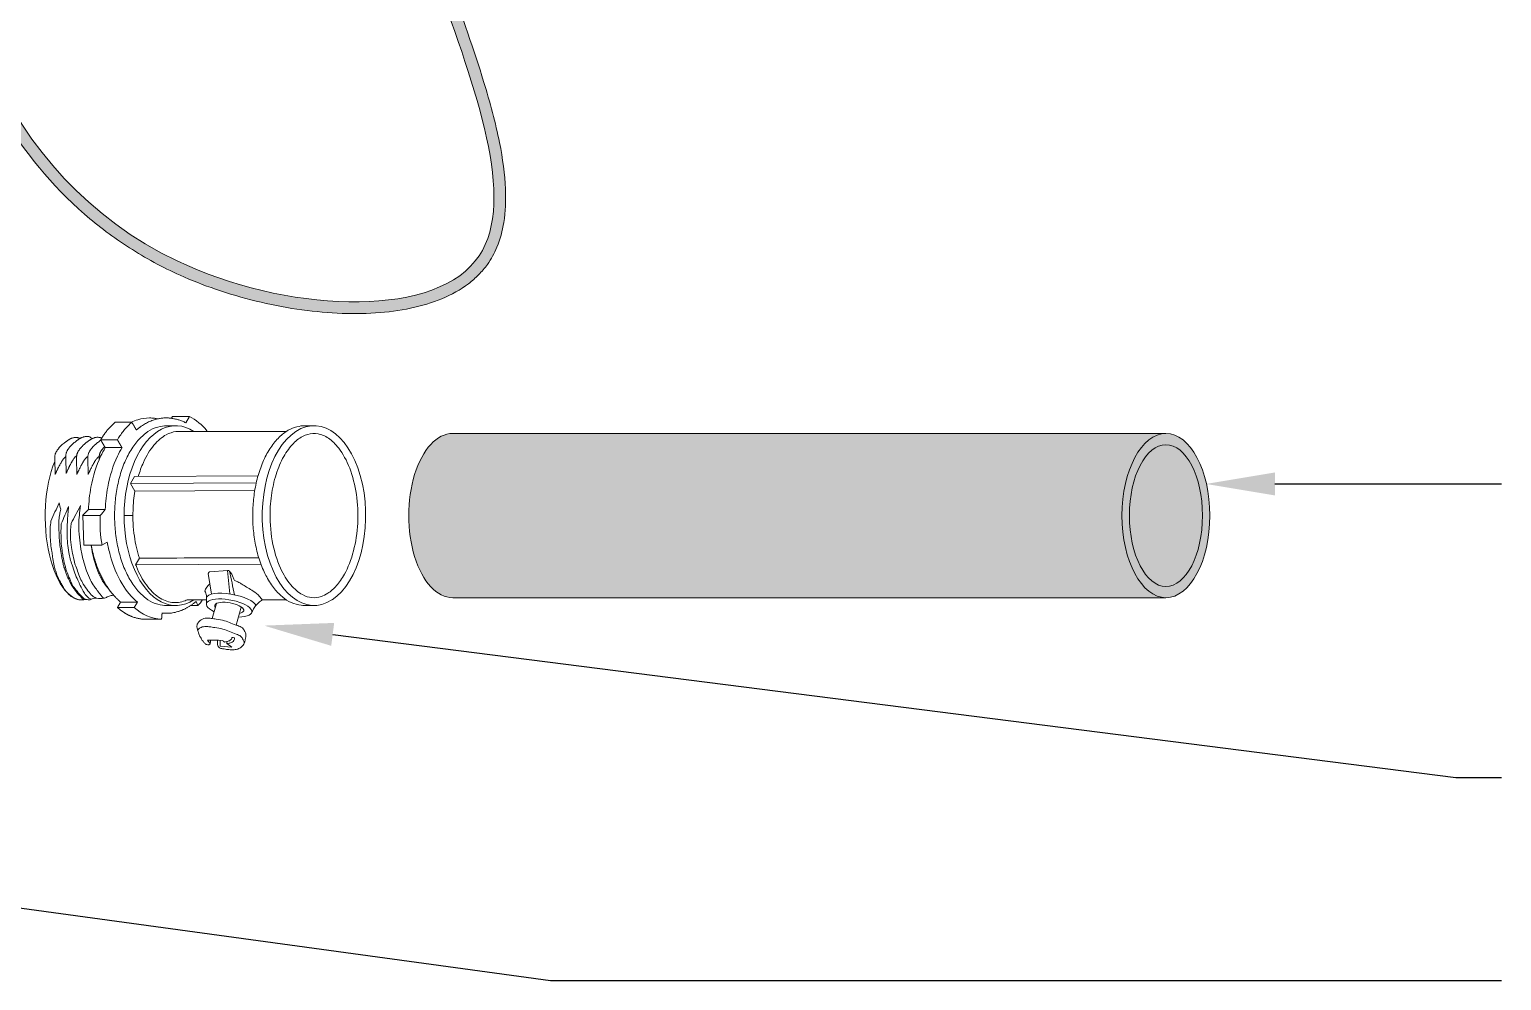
# Model space of a CAD drawing. Header units: millimetres. Extents: x -629 to 509, y -240 to 968.
# Drawn here: x 240.35 to 257.39, y -239.83 to -228.82 of the extents above; entities that cross this region are included whole.
import ezdxf

# ---------------------------------------------------------------- set-up
doc = ezdxf.new("R2010")
doc.units = ezdxf.units.MM

# ---------------------------------------------------------------- blocks, each defined once
blk = doc.blocks.new('A$C44f65689')
at = {"lineweight": 0, "transparency": 33554687}
h = blk.add_hatch(color=254, dxfattribs=at)
edge = h.paths.add_edge_path()
edge.add_line((33.582, 20.961), (33.582, 20.822))
edge.add_spline(control_points=[(33.582, 20.822), (33.706, 20.795), (33.828, 20.768), (34.179, 20.683), (34.4, 20.618), (34.7, 20.491), (34.791, 20.446), (34.965, 20.344), (35.047, 20.287), (35.173, 20.182), (35.22, 20.14), (35.378, 19.978), (35.479, 19.844), (35.608, 19.62), (35.648, 19.534), (35.696, 19.404), (35.71, 19.36), (35.734, 19.273), (35.743, 19.229), (35.764, 19.102), (35.77, 19.018), (35.766, 18.779), (35.739, 18.622), (35.649, 18.305), (35.586, 18.145), (35.443, 17.842), (35.366, 17.701), (35.204, 17.419), (35.117, 17.279), (34.966, 17.037), (34.901, 16.934), (34.753, 16.702), (34.67, 16.573), (34.39, 16.133), (34.198, 15.825), (33.857, 15.196), (33.706, 14.875), (33.546, 14.407), (33.506, 14.271), (33.44, 13.995), (33.413, 13.854), (33.371, 13.553), (33.358, 13.393), (33.339, 12.773), (33.39, 12.302), (33.625, 11.379), (33.809, 10.927), (34.308, 10.087), (34.624, 9.699), (35.167, 9.227), (35.34, 9.097), (35.617, 8.92), (35.712, 8.863), (35.908, 8.757), (36.009, 8.707), (36.246, 8.601), (36.383, 8.547), (36.83, 8.393), (37.149, 8.315), (37.778, 8.222), (38.087, 8.206), (38.515, 8.234), (38.651, 8.252), (38.908, 8.306), (39.029, 8.343), (39.254, 8.436), (39.357, 8.493), (39.491, 8.594), (39.531, 8.629), (39.604, 8.704), (39.638, 8.744), (39.712, 8.848), (39.749, 8.915), (39.816, 9.076), (39.842, 9.172), (39.878, 9.395), (39.883, 9.524), (39.871, 9.83), (39.846, 10.009), (39.764, 10.422), (39.7, 10.659), (39.516, 11.259), (39.383, 11.628), (39.203, 12.144)], knot_values=[0, 0, 0, 0, 9.073058, 9.073058, 26.445674, 26.445674, 34.452528, 34.452528, 42.459381, 42.459381, 47.357131, 47.357131, 59.948057, 59.948057, 67.348559, 67.348559, 71.04881, 71.04881, 74.749062, 74.749062, 81.853357, 81.853357, 94.734507, 94.734507, 107.615657, 107.615657, 118.968472, 118.968472, 130.321286, 130.321286, 138.838167, 138.838167, 149.704568, 149.704568, 176.04717, 176.04717, 202.389771, 202.389771, 212.8189, 212.8189, 223.248028, 223.248028, 234.722865, 234.722865, 267.174922, 267.174922, 299.626979, 299.626979, 332.079036, 332.079036, 345.755289, 345.755289, 352.593416, 352.593416, 359.431543, 359.431543, 368.198238, 368.198238, 387.499748, 387.499748, 406.801259, 406.801259, 416.297185, 416.297185, 425.793111, 425.793111, 435.289037, 435.289037, 439.705886, 439.705886, 444.122735, 444.122735, 450.603882, 450.603882, 458.901649, 458.901649, 469.046633, 469.046633, 481.878061, 481.878061, 497.482889, 497.482889, 520.282603, 520.282603, 520.282603, 520.282603], degree=3, periodic=0)
edge.add_line((39.203, 12.144), (39.124, 11.95))
edge.add_spline(control_points=[(39.124, 11.95), (39.574, 10.696), (40.516, 8.069), (34.536, 8.388), (32.672, 13.596), (34.965, 16.654), (36.247, 18.966), (35.176, 20.612), (34.165, 20.833), (33.582, 20.961)], knot_values=[0, 0, 0, 0, 77.75285, 162.897003, 304.118311, 392.285258, 446.709784, 478.230016, 520.99204, 520.99204, 520.99204, 520.99204], degree=3, periodic=0)
h = blk.add_hatch(color=8, dxfattribs=at)
h.dxf.hatch_style = 1
edge = h.paths.add_edge_path()
edge.add_ellipse((47.523, 5.88), major_axis=(0, 0.95), ratio=0.535366, start_angle=0, end_angle=180, ccw=False)
edge.add_line((47.523, 6.83), (39.267, 6.83))
edge.add_ellipse((39.267, 5.88), major_axis=(0, 0.95), ratio=0.535367, start_angle=0, end_angle=180)
edge.add_line((39.267, 4.93), (47.523, 4.93))
h = blk.add_hatch(color=8, dxfattribs=at)
h.dxf.hatch_style = 1
edge = h.paths.add_edge_path()
edge.add_ellipse((47.523, 5.88), major_axis=(0, 0.95), ratio=0.535367, start_angle=180, end_angle=360)
edge.add_ellipse((47.523, 5.88), major_axis=(0, -0.95), ratio=0.535366, start_angle=180, end_angle=360)
at = {"lineweight": 0}
for p, q in [((36.012, 7.006), (36.025, 7.028)), ((36.025, 7.028), (36.219, 7.028)), ((36.219, 7.028), (36.176, 6.954)), ((36.418, 6.853), (36.422, 6.86)), ((34.699, 6.649), (34.695, 6.645)), ((34.702, 6.654), (34.699, 6.649)), ((34.706, 6.658), (34.702, 6.654)), ((34.709, 6.662), (34.706, 6.658)), ((34.713, 6.666), (34.709, 6.662)), ((34.716, 6.671), (34.713, 6.666)), ((34.72, 6.675), (34.716, 6.671)), ((34.724, 6.679), (34.72, 6.675)), ((34.727, 6.683), (34.724, 6.679)), ((34.731, 6.687), (34.727, 6.683)), ((34.735, 6.691), (34.731, 6.687)), ((34.739, 6.694), (34.735, 6.691)), ((34.742, 6.697), (34.739, 6.694)), ((34.747, 6.702), (34.742, 6.697)), ((34.751, 6.705), (34.747, 6.702)), ((34.756, 6.709), (34.751, 6.705)), ((34.76, 6.712), (34.756, 6.709)), ((34.764, 6.716), (34.76, 6.712)), ((34.769, 6.719), (34.764, 6.716)), ((34.773, 6.722), (34.769, 6.719)), ((34.778, 6.726), (34.773, 6.722)), ((34.783, 6.73), (34.778, 6.726)), ((34.787, 6.732), (34.783, 6.73)), ((34.791, 6.736), (34.787, 6.732)), ((34.795, 6.739), (34.791, 6.736)), ((34.8, 6.742), (34.795, 6.739)), ((34.804, 6.745), (34.8, 6.742)), ((34.809, 6.748), (34.804, 6.745)), ((34.814, 6.752), (34.809, 6.748)), ((34.816, 6.648), (34.813, 6.644)), ((34.818, 6.755), (34.814, 6.752)), ((34.819, 6.653), (34.816, 6.648)), ((34.823, 6.757), (34.818, 6.755)), ((34.823, 6.657), (34.819, 6.653)), ((34.828, 6.76), (34.823, 6.757)), ((34.826, 6.662), (34.823, 6.657)), ((34.829, 6.666), (34.826, 6.662)), ((34.832, 6.763), (34.828, 6.76)), ((34.833, 6.67), (34.829, 6.666)), ((34.837, 6.766), (34.832, 6.763)), ((34.836, 6.675), (34.833, 6.67)), ((34.84, 6.679), (34.836, 6.675)), ((34.842, 6.768), (34.837, 6.766)), ((34.843, 6.683), (34.84, 6.679)), ((34.847, 6.77), (34.842, 6.768)), ((34.847, 6.687), (34.843, 6.683)), ((34.852, 6.772), (34.847, 6.77)), ((34.851, 6.691), (34.847, 6.687)), ((34.854, 6.695), (34.851, 6.691)), ((34.856, 6.774), (34.852, 6.772)), ((34.858, 6.699), (34.854, 6.695)), ((34.863, 6.776), (34.856, 6.774)), ((34.862, 6.703), (34.858, 6.699)), ((34.866, 6.707), (34.862, 6.703)), ((34.868, 6.778), (34.863, 6.776)), ((34.869, 6.709), (34.866, 6.707)), ((34.873, 6.78), (34.868, 6.778)), ((34.874, 6.714), (34.869, 6.709)), ((34.879, 6.781), (34.873, 6.78)), ((34.879, 6.718), (34.874, 6.714)), ((34.884, 6.782), (34.879, 6.781)), ((34.883, 6.721), (34.879, 6.718)), ((34.887, 6.725), (34.883, 6.721)), ((34.888, 6.783), (34.884, 6.782)), ((34.892, 6.728), (34.887, 6.725)), ((34.895, 6.783), (34.888, 6.783)), ((34.896, 6.731), (34.892, 6.728)), ((34.9, 6.784), (34.895, 6.783)), ((34.9, 6.735), (34.896, 6.731)), ((34.906, 6.784), (34.9, 6.784)), ((34.905, 6.738), (34.9, 6.735)), ((34.91, 6.742), (34.905, 6.738)), ((34.911, 6.783), (34.906, 6.784)), ((34.914, 6.745), (34.91, 6.742)), ((34.918, 6.783), (34.911, 6.783)), ((34.918, 6.748), (34.914, 6.745)), ((34.923, 6.782), (34.918, 6.783)), ((34.923, 6.751), (34.918, 6.748)), ((34.928, 6.781), (34.923, 6.782)), ((34.927, 6.755), (34.923, 6.751)), ((34.932, 6.758), (34.927, 6.755)), ((34.933, 6.78), (34.928, 6.781)), ((34.936, 6.761), (34.932, 6.758)), ((34.939, 6.778), (34.933, 6.78)), ((34.941, 6.764), (34.936, 6.761)), ((34.944, 6.776), (34.939, 6.778)), ((34.945, 6.767), (34.941, 6.764)), ((34.948, 6.773), (34.944, 6.776)), ((34.95, 6.77), (34.945, 6.767)), ((34.948, 6.647), (34.945, 6.642)), ((34.952, 6.771), (34.948, 6.773)), ((34.951, 6.651), (34.948, 6.647)), ((34.955, 6.773), (34.95, 6.77)), ((34.955, 6.656), (34.951, 6.651)), ((34.959, 6.775), (34.955, 6.773)), ((34.958, 6.66), (34.955, 6.656)), ((34.962, 6.664), (34.958, 6.66)), ((34.964, 6.778), (34.959, 6.775)), ((34.965, 6.669), (34.962, 6.664)), ((34.969, 6.78), (34.964, 6.778)), ((34.969, 6.673), (34.965, 6.669)), ((34.974, 6.783), (34.969, 6.78)), ((34.972, 6.677), (34.969, 6.673)), ((34.976, 6.681), (34.972, 6.677)), ((34.979, 6.785), (34.974, 6.783)), ((34.98, 6.685), (34.976, 6.681)), ((34.984, 6.786), (34.979, 6.785)), ((34.984, 6.689), (34.98, 6.685)), ((34.99, 6.789), (34.984, 6.786)), ((34.988, 6.693), (34.984, 6.689)), ((34.992, 6.697), (34.988, 6.693)), ((34.995, 6.79), (34.99, 6.789)), ((34.994, 6.699), (34.992, 6.697)), ((35, 6.704), (34.994, 6.699)), ((35, 6.792), (34.995, 6.79)), ((35.006, 6.793), (35, 6.792)), ((35.004, 6.708), (35, 6.704)), ((35.008, 6.711), (35.004, 6.708)), ((35.011, 6.794), (35.006, 6.793)), ((35.013, 6.715), (35.008, 6.711)), ((35.015, 6.795), (35.011, 6.794)), ((35.017, 6.718), (35.013, 6.715)), ((35.022, 6.796), (35.015, 6.795)), ((35.021, 6.721), (35.017, 6.718)), ((35.026, 6.725), (35.021, 6.721)), ((35.028, 6.796), (35.022, 6.796)), ((35.03, 6.728), (35.026, 6.725)), ((35.033, 6.796), (35.028, 6.796)), ((35.036, 6.732), (35.03, 6.728)), ((35.039, 6.796), (35.033, 6.796)), ((35.039, 6.735), (35.036, 6.732)), ((35.046, 6.795), (35.039, 6.796)), ((35.044, 6.738), (35.039, 6.735)), ((35.048, 6.741), (35.044, 6.738)), ((35.05, 6.795), (35.046, 6.795)), ((35.052, 6.744), (35.048, 6.741)), ((35.055, 6.794), (35.05, 6.795)), ((35.057, 6.748), (35.052, 6.744)), ((35.061, 6.792), (35.055, 6.794)), ((35.061, 6.751), (35.057, 6.748)), ((35.066, 6.79), (35.061, 6.792)), ((35.066, 6.754), (35.061, 6.751)), ((35.071, 6.788), (35.066, 6.79)), ((35.071, 6.757), (35.066, 6.754)), ((35.075, 6.785), (35.071, 6.788)), ((35.075, 6.76), (35.071, 6.757)), ((35.098, 6.772), (35.075, 6.785)), ((35.08, 6.763), (35.075, 6.76)), ((35.079, 6.646), (35.075, 6.642)), ((35.082, 6.651), (35.079, 6.646)), ((35.085, 6.765), (35.08, 6.763)), ((35.085, 6.655), (35.082, 6.651)), ((35.09, 6.768), (35.085, 6.765)), ((35.089, 6.66), (35.085, 6.655)), ((35.092, 6.664), (35.089, 6.66)), ((35.095, 6.77), (35.09, 6.768)), ((35.096, 6.668), (35.092, 6.664)), ((35.1, 6.772), (35.095, 6.77)), ((35.099, 6.672), (35.096, 6.668)), ((35.103, 6.676), (35.099, 6.672)), ((35.105, 6.775), (35.1, 6.772)), ((35.107, 6.681), (35.103, 6.676)), ((35.109, 6.776), (35.105, 6.775)), ((35.111, 6.685), (35.107, 6.681)), ((35.115, 6.779), (35.109, 6.776)), ((35.114, 6.689), (35.111, 6.685)), ((35.118, 6.692), (35.114, 6.689)), ((35.12, 6.78), (35.115, 6.779)), ((35.122, 6.696), (35.118, 6.692)), ((35.126, 6.782), (35.12, 6.78)), ((35.125, 6.699), (35.122, 6.696)), ((35.131, 6.704), (35.125, 6.699)), ((35.131, 6.783), (35.126, 6.782)), ((35.137, 6.784), (35.131, 6.783)), ((35.135, 6.707), (35.131, 6.704)), ((35.139, 6.711), (35.135, 6.707)), ((35.141, 6.785), (35.137, 6.784)), ((35.143, 6.714), (35.139, 6.711)), ((35.147, 6.786), (35.141, 6.785)), ((35.148, 6.717), (35.143, 6.714)), ((35.153, 6.786), (35.147, 6.786)), ((35.152, 6.721), (35.148, 6.717)), ((35.156, 6.724), (35.152, 6.721)), ((35.159, 6.786), (35.153, 6.786)), ((35.161, 6.727), (35.156, 6.724)), ((35.164, 6.786), (35.159, 6.786)), ((35.166, 6.731), (35.161, 6.727)), ((35.171, 6.785), (35.164, 6.786)), ((35.17, 6.734), (35.166, 6.731)), ((35.174, 6.737), (35.17, 6.734)), ((35.175, 6.784), (35.171, 6.785)), ((35.179, 6.741), (35.174, 6.737)), ((35.181, 6.783), (35.175, 6.784)), ((35.183, 6.744), (35.179, 6.741)), ((35.186, 6.782), (35.181, 6.783)), ((35.188, 6.747), (35.183, 6.744)), ((35.191, 6.78), (35.186, 6.782)), ((35.192, 6.75), (35.188, 6.747)), ((35.196, 6.778), (35.191, 6.78)), ((35.386, 6.756), (35.192, 6.756)), ((35.195, 6.752), (35.192, 6.75)), ((35.201, 6.775), (35.196, 6.778)), ((35.203, 6.774), (35.201, 6.775)), ((34.662, 6.565), (34.661, 6.559)), ((34.661, 6.559), (34.661, 6.554)), ((34.661, 6.554), (34.661, 6.548)), ((34.661, 6.548), (34.661, 6.543)), ((34.661, 6.543), (34.661, 6.537)), ((34.661, 6.537), (34.664, 6.355)), ((34.663, 6.576), (34.662, 6.57)), ((34.662, 6.57), (34.662, 6.565)), ((34.664, 6.581), (34.663, 6.576)), ((34.665, 6.586), (34.664, 6.581)), ((34.667, 6.593), (34.665, 6.586)), ((34.668, 6.597), (34.667, 6.593)), ((34.67, 6.602), (34.668, 6.597)), ((34.672, 6.607), (34.67, 6.602)), ((34.675, 6.612), (34.672, 6.607)), ((34.678, 6.618), (34.675, 6.612)), ((34.68, 6.622), (34.678, 6.618)), ((34.683, 6.626), (34.68, 6.622)), ((34.686, 6.631), (34.683, 6.626)), ((34.689, 6.636), (34.686, 6.631)), ((34.692, 6.64), (34.689, 6.636)), ((34.695, 6.645), (34.692, 6.64)), ((34.721, 6.47), (34.725, 6.477)), ((34.725, 6.477), (34.727, 6.48)), ((34.727, 6.48), (34.73, 6.486)), ((34.73, 6.486), (34.733, 6.491)), ((34.733, 6.491), (34.736, 6.496)), ((34.736, 6.496), (34.739, 6.502)), ((34.739, 6.502), (34.742, 6.507)), ((34.742, 6.507), (34.745, 6.512)), ((34.745, 6.512), (34.748, 6.517)), ((34.748, 6.517), (34.752, 6.523)), ((34.752, 6.523), (34.754, 6.526)), ((34.754, 6.526), (34.759, 6.532)), ((34.759, 6.532), (34.763, 6.537)), ((34.763, 6.537), (34.767, 6.542)), ((34.767, 6.542), (34.771, 6.546)), ((34.771, 6.546), (34.774, 6.549)), ((34.774, 6.549), (34.78, 6.554)), ((34.78, 6.554), (34.785, 6.558)), ((34.785, 6.558), (34.788, 6.561)), ((34.789, 6.577), (34.788, 6.572)), ((34.788, 6.572), (34.788, 6.566)), ((34.788, 6.566), (34.788, 6.561)), ((34.788, 6.561), (34.788, 6.555)), ((34.788, 6.555), (34.788, 6.549)), ((34.788, 6.549), (34.791, 6.367)), ((34.79, 6.588), (34.789, 6.583)), ((34.789, 6.583), (34.789, 6.577)), ((34.791, 6.594), (34.79, 6.588)), ((34.792, 6.599), (34.791, 6.594)), ((34.794, 6.606), (34.792, 6.599)), ((34.795, 6.609), (34.794, 6.606)), ((34.797, 6.615), (34.795, 6.609)), ((34.799, 6.62), (34.797, 6.615)), ((34.802, 6.625), (34.799, 6.62)), ((34.805, 6.631), (34.802, 6.625)), ((34.807, 6.634), (34.805, 6.631)), ((34.81, 6.639), (34.807, 6.634)), ((34.813, 6.644), (34.81, 6.639)), ((34.842, 6.471), (34.845, 6.477)), ((34.845, 6.477), (34.848, 6.482)), ((34.848, 6.482), (34.852, 6.489)), ((34.852, 6.489), (34.854, 6.493)), ((34.854, 6.493), (34.857, 6.498)), ((34.857, 6.498), (34.86, 6.504)), ((34.86, 6.504), (34.863, 6.509)), ((34.863, 6.509), (34.866, 6.514)), ((34.866, 6.514), (34.869, 6.52)), ((34.869, 6.52), (34.872, 6.525)), ((34.872, 6.525), (34.875, 6.53)), ((34.875, 6.53), (34.879, 6.535)), ((34.879, 6.535), (34.881, 6.538)), ((34.881, 6.538), (34.886, 6.545)), ((34.886, 6.545), (34.89, 6.55)), ((34.89, 6.55), (34.894, 6.554)), ((34.894, 6.554), (34.898, 6.559)), ((34.898, 6.559), (34.901, 6.561)), ((34.901, 6.561), (34.907, 6.567)), ((34.907, 6.567), (34.912, 6.571)), ((34.912, 6.571), (34.915, 6.573)), ((34.914, 6.556), (34.913, 6.55)), ((34.913, 6.55), (34.913, 6.545)), ((34.913, 6.545), (34.913, 6.539)), ((34.913, 6.539), (34.916, 6.357)), ((34.915, 6.572), (34.914, 6.567)), ((34.914, 6.567), (34.914, 6.561)), ((34.914, 6.561), (34.914, 6.556)), ((34.916, 6.583), (34.915, 6.578)), ((34.915, 6.578), (34.915, 6.572)), ((34.917, 6.589), (34.916, 6.583)), ((34.919, 6.596), (34.917, 6.589)), ((34.92, 6.599), (34.919, 6.596)), ((34.922, 6.604), (34.92, 6.599)), ((34.925, 6.609), (34.922, 6.604)), ((34.927, 6.614), (34.925, 6.609)), ((34.931, 6.621), (34.927, 6.614)), ((34.933, 6.624), (34.931, 6.621)), ((34.935, 6.629), (34.933, 6.624)), ((34.938, 6.633), (34.935, 6.629)), ((34.942, 6.638), (34.938, 6.633)), ((34.945, 6.642), (34.942, 6.638)), ((34.973, 6.472), (34.977, 6.479)), ((34.977, 6.479), (34.979, 6.483)), ((34.979, 6.483), (34.982, 6.488)), ((34.982, 6.488), (34.985, 6.493)), ((34.985, 6.493), (34.988, 6.499)), ((34.988, 6.499), (34.991, 6.504)), ((34.991, 6.504), (34.994, 6.509)), ((34.994, 6.509), (34.997, 6.515)), ((34.997, 6.515), (35.001, 6.52)), ((35.001, 6.52), (35.004, 6.525)), ((35.004, 6.525), (35.007, 6.528)), ((35.007, 6.528), (35.011, 6.535)), ((35.011, 6.535), (35.015, 6.539)), ((35.015, 6.539), (35.019, 6.544)), ((35.019, 6.544), (35.024, 6.548)), ((35.024, 6.548), (35.027, 6.551)), ((35.027, 6.551), (35.033, 6.557)), ((35.033, 6.557), (35.037, 6.561)), ((35.037, 6.561), (35.042, 6.564)), ((35.042, 6.564), (35.045, 6.567)), ((35.045, 6.566), (35.044, 6.561)), ((35.044, 6.561), (35.044, 6.555)), ((35.044, 6.555), (35.044, 6.55)), ((35.044, 6.55), (35.044, 6.544)), ((35.044, 6.544), (35.044, 6.539)), ((35.044, 6.539), (35.047, 6.357)), ((35.046, 6.578), (35.045, 6.572)), ((35.045, 6.572), (35.045, 6.566)), ((35.047, 6.583), (35.046, 6.578)), ((35.048, 6.588), (35.047, 6.583)), ((35.05, 6.595), (35.048, 6.588)), ((35.051, 6.599), (35.05, 6.595)), ((35.053, 6.604), (35.051, 6.599)), ((35.055, 6.609), (35.053, 6.604)), ((35.058, 6.614), (35.055, 6.609)), ((35.061, 6.62), (35.058, 6.614)), ((35.063, 6.624), (35.061, 6.62)), ((35.066, 6.628), (35.063, 6.624)), ((35.069, 6.633), (35.066, 6.628)), ((35.072, 6.637), (35.069, 6.633)), ((35.075, 6.642), (35.072, 6.637)), ((35.104, 6.471), (35.108, 6.478)), ((35.108, 6.478), (35.11, 6.482)), ((35.11, 6.482), (35.113, 6.488)), ((35.113, 6.488), (35.116, 6.493)), ((35.116, 6.493), (35.119, 6.498)), ((35.119, 6.498), (35.122, 6.504)), ((35.122, 6.504), (35.125, 6.509)), ((35.125, 6.509), (35.128, 6.514)), ((35.128, 6.514), (35.131, 6.519)), ((35.131, 6.519), (35.135, 6.524)), ((35.135, 6.524), (35.137, 6.528)), ((35.137, 6.528), (35.142, 6.534)), ((35.142, 6.534), (35.146, 6.539)), ((35.146, 6.539), (35.15, 6.543)), ((35.15, 6.543), (35.154, 6.548)), ((35.154, 6.548), (35.157, 6.551)), ((35.157, 6.551), (35.163, 6.556)), ((35.163, 6.556), (35.168, 6.56)), ((35.168, 6.56), (35.173, 6.564)), ((35.173, 6.564), (35.177, 6.568)), ((34.664, 6.355), (34.666, 6.36)), ((34.666, 6.36), (34.669, 6.366)), ((34.669, 6.366), (34.672, 6.371)), ((34.672, 6.371), (34.674, 6.377)), ((34.674, 6.377), (34.677, 6.382)), ((34.677, 6.382), (34.679, 6.388)), ((34.679, 6.388), (34.682, 6.393)), ((34.682, 6.393), (34.685, 6.4)), ((34.685, 6.4), (34.687, 6.404)), ((34.687, 6.404), (34.69, 6.41)), ((34.69, 6.41), (34.692, 6.416)), ((34.692, 6.416), (34.695, 6.421)), ((34.695, 6.421), (34.698, 6.427)), ((34.698, 6.427), (34.701, 6.432)), ((34.701, 6.432), (34.703, 6.436)), ((34.703, 6.436), (34.706, 6.443)), ((34.706, 6.443), (34.709, 6.448)), ((34.709, 6.448), (34.712, 6.454)), ((34.712, 6.454), (34.715, 6.459)), ((34.715, 6.459), (34.718, 6.464)), ((34.718, 6.464), (34.721, 6.47)), ((34.791, 6.367), (34.793, 6.373)), ((34.793, 6.373), (34.796, 6.378)), ((34.796, 6.378), (34.799, 6.384)), ((34.799, 6.384), (34.801, 6.389)), ((34.801, 6.389), (34.804, 6.395)), ((34.804, 6.395), (34.807, 6.4)), ((34.807, 6.4), (34.809, 6.406)), ((34.809, 6.406), (34.812, 6.413)), ((34.812, 6.413), (34.814, 6.417)), ((34.814, 6.417), (34.817, 6.422)), ((34.817, 6.422), (34.82, 6.428)), ((34.82, 6.428), (34.822, 6.434)), ((34.822, 6.434), (34.825, 6.439)), ((34.825, 6.439), (34.828, 6.444)), ((34.828, 6.444), (34.83, 6.449)), ((34.83, 6.449), (34.833, 6.455)), ((34.833, 6.455), (34.836, 6.461)), ((34.836, 6.461), (34.839, 6.466)), ((34.839, 6.466), (34.842, 6.471)), ((34.916, 6.357), (34.919, 6.363)), ((34.919, 6.363), (34.921, 6.368)), ((34.921, 6.368), (34.924, 6.374)), ((34.924, 6.374), (34.927, 6.379)), ((34.927, 6.379), (34.929, 6.385)), ((34.929, 6.385), (34.932, 6.39)), ((34.932, 6.39), (34.935, 6.396)), ((34.935, 6.396), (34.938, 6.402)), ((34.938, 6.402), (34.94, 6.407)), ((34.94, 6.407), (34.942, 6.412)), ((34.942, 6.412), (34.945, 6.418)), ((34.945, 6.418), (34.948, 6.423)), ((34.948, 6.423), (34.95, 6.429)), ((34.95, 6.429), (34.953, 6.434)), ((34.953, 6.434), (34.955, 6.438)), ((34.955, 6.438), (34.959, 6.445)), ((34.959, 6.445), (34.962, 6.451)), ((34.962, 6.451), (34.964, 6.456)), ((34.964, 6.456), (34.967, 6.461)), ((34.967, 6.461), (34.97, 6.467)), ((34.97, 6.467), (34.973, 6.472)), ((35.047, 6.357), (35.05, 6.362)), ((35.05, 6.362), (35.052, 6.368)), ((35.052, 6.368), (35.055, 6.373)), ((35.055, 6.373), (35.057, 6.379)), ((35.057, 6.379), (35.06, 6.384)), ((35.06, 6.384), (35.063, 6.39)), ((35.063, 6.39), (35.065, 6.395)), ((35.065, 6.395), (35.068, 6.402)), ((35.068, 6.402), (35.071, 6.406)), ((35.071, 6.406), (35.073, 6.412)), ((35.073, 6.412), (35.076, 6.417)), ((35.076, 6.417), (35.078, 6.423)), ((35.078, 6.423), (35.081, 6.428)), ((35.081, 6.428), (35.084, 6.434)), ((35.084, 6.434), (35.086, 6.438)), ((35.086, 6.438), (35.089, 6.445)), ((35.089, 6.445), (35.092, 6.45)), ((35.092, 6.45), (35.095, 6.455)), ((35.095, 6.455), (35.098, 6.461)), ((35.098, 6.461), (35.101, 6.466)), ((35.101, 6.466), (35.104, 6.471)), ((35.584, 6.332), (35.537, 6.251)), ((37.014, 6.339), (35.584, 6.332)), ((35.537, 6.251), (36.994, 6.258)), ((35.537, 6.251), (35.588, 6.163)), ((35.588, 6.163), (36.976, 6.17)), ((34.984, 5.882), (34.998, 5.538)), ((35.463, 5.881), (35.565, 5.881)), ((34.998, 5.538), (35.207, 5.538)), ((35.207, 5.538), (35.269, 5.573)), ((35.597, 5.311), (37.047, 5.318)), ((36.438, 5.208), (36.474, 4.97)), ((36.66, 5.246), (36.456, 5.23)), ((36.689, 4.973), (36.66, 5.246)), ((35.581, 4.817), (35.387, 4.817)), ((35.423, 4.879), (35.617, 4.879)), ((35.617, 4.879), (35.581, 4.817)), ((36.317, 4.839), (36.233, 4.839)), ((36.317, 4.839), (36.296, 4.887)), ((36.533, 4.864), (36.483, 4.688)), ((36.82, 4.822), (36.761, 4.612)), ((37.341, 4.906), (37.063, 4.906)), ((36.575, 4.368), (36.574, 4.436)), ((36.709, 4.359), (36.575, 4.368)), ((36.653, 4.398), (36.709, 4.359))]:
    blk.add_line(p, q, dxfattribs=at)
at = {"lineweight": 0, "transparency": 33554687}
for p, q in [((39.267, 6.83), (47.523, 6.83)), ((39.267, 4.93), (47.523, 4.93))]:
    blk.add_line(p, q, dxfattribs=at)
at = {"linetype": 'ByBlock', "lineweight": -2, "transparency": 33554687}
for p, q in [((48.785, 6.246), (50.879, 6.246)), ((50.879, 6.246), (51.409, 6.246)), ((37.878, 4.505), (50.879, 2.849)), ((50.879, 2.849), (51.409, 2.849)), ((32.247, 1.617), (40.399, 0.501)), ((40.399, 0.501), (51.409, 0.501))]:
    blk.add_line(p, q, dxfattribs=at)
at = {"lineweight": 0}
for centre, major_axis, ratio, start_param, end_param in [((36.062, 5.88), (0, 1.04), 0.575694, -0.358891, 3.497565), ((35.917, 6.453), (-0.459, 0.459), 1, 4.605388, 5.014134), ((37.661, 5.88), (0, 1.04), 0.575694, 3.500298, 9.78075), ((36.579, 5.793), (-0.986, 0.986), 1, 0.722408, 0.969226), ((36.458, 5.211), (-0.0137, 0.0137), 1, -0.706281, 0.93444), ((36.664, 5.219), (0.0192, 0.0192), 1, 6.219885, 7.191838), ((36.586, 4.932), (0.144, 0.144), 1, 1.475315, 1.983152), ((35.921, 5.171), (-0.347, 0.347), 1, 1.589505, 2.307136), ((35.964, 5.179), (0.347, 0.347), 1, 4.731097, 4.906867)]:
    blk.add_ellipse(centre, major_axis=major_axis, ratio=ratio, start_param=start_param, end_param=end_param, dxfattribs=at)
at = {"lineweight": 0, "transparency": 33554687}
blk.add_ellipse((39.267, 5.88), major_axis=(0, 0.95), ratio=0.535367, start_param=0, end_param=3.141593, dxfattribs=at)
for major_axis, ratio in [((0, 0.95), 0.535367), ((0, 0.82), 0.515158)]:
    blk.add_ellipse((47.523, 5.88), major_axis=major_axis, ratio=ratio, dxfattribs=at)
at = {"lineweight": 0, "extrusion": (0, 0, -1)}
for centre, major_axis, ratio, start_param, end_param in [((34.979, 5.859), (-0.005, 0.956), 0.448971, 3.032406, 5.460085), ((35.408, 5.811), (-0.004, 0.835), 0.415533, 3.5284, 4.382021), ((36.704, 4.875), (-0.287, 0.053), 0.322725, 0, 2.991455), ((36.68, 4.811), (-0.263, 0.049), 0.351645, -0.912294, 4.229293), ((36.68, 4.811), (-0.168, 0.031), 0.351645, -0.381037, 3.865717)]:
    blk.add_ellipse(centre, major_axis=major_axis, ratio=ratio, start_param=start_param, end_param=end_param, dxfattribs=at)
at = {"lineweight": 0, "transparency": 33554687}
for points, knots in [([(39.124, 11.95), (39.574, 10.696), (40.516, 8.069), (34.536, 8.388), (32.672, 13.596), (34.965, 16.654), (36.247, 18.966), (35.176, 20.612), (34.165, 20.833), (33.582, 20.961)], [0, 0, 0, 0, 1.575355, 3.300466, 6.16176, 7.948116, 9.050815, 9.689448, 10.555852, 10.555852, 10.555852, 10.555852]), ([(39.203, 12.144), (39.383, 11.628), (39.516, 11.259), (39.7, 10.659), (39.764, 10.422), (39.846, 10.009), (39.871, 9.83), (39.883, 9.524), (39.878, 9.395), (39.842, 9.172), (39.816, 9.076), (39.749, 8.915), (39.712, 8.848), (39.638, 8.744), (39.604, 8.704), (39.531, 8.629), (39.491, 8.594), (39.357, 8.493), (39.254, 8.436), (39.029, 8.343), (38.908, 8.306), (38.651, 8.252), (38.515, 8.234), (38.087, 8.206), (37.778, 8.222), (37.149, 8.315), (36.83, 8.393), (36.383, 8.547), (36.246, 8.601), (36.009, 8.707), (35.908, 8.757), (35.712, 8.863), (35.617, 8.92), (35.34, 9.097), (35.167, 9.227), (34.624, 9.699), (34.308, 10.087), (33.809, 10.927), (33.625, 11.379), (33.39, 12.302), (33.339, 12.773), (33.358, 13.393), (33.371, 13.553), (33.413, 13.854), (33.44, 13.995), (33.506, 14.271), (33.546, 14.407), (33.706, 14.875), (33.857, 15.196), (34.198, 15.825), (34.39, 16.133), (34.67, 16.573), (34.753, 16.702), (34.901, 16.934), (34.966, 17.037), (35.117, 17.279), (35.204, 17.419), (35.366, 17.701), (35.443, 17.842), (35.586, 18.145), (35.649, 18.305), (35.739, 18.622), (35.766, 18.779), (35.77, 19.018), (35.764, 19.102), (35.743, 19.229), (35.734, 19.273), (35.71, 19.36), (35.696, 19.404), (35.648, 19.534), (35.608, 19.62), (35.479, 19.844), (35.378, 19.978), (35.22, 20.14), (35.173, 20.182), (35.047, 20.287), (34.965, 20.344), (34.791, 20.446), (34.7, 20.491), (34.4, 20.618), (34.179, 20.683), (33.828, 20.768), (33.706, 20.795), (33.582, 20.822)], [0, 0, 0, 0, 22.799715, 22.799715, 38.404542, 38.404542, 51.23597, 51.23597, 61.380955, 61.380955, 69.678721, 69.678721, 76.159869, 76.159869, 80.576717, 80.576717, 84.993566, 84.993566, 94.489492, 94.489492, 103.985418, 103.985418, 113.481345, 113.481345, 132.782855, 132.782855, 152.084366, 152.084366, 160.851061, 160.851061, 167.689187, 167.689187, 174.527314, 174.527314, 188.203568, 188.203568, 220.655625, 220.655625, 253.107681, 253.107681, 285.559738, 285.559738, 297.034575, 297.034575, 307.463704, 307.463704, 317.892832, 317.892832, 344.235434, 344.235434, 370.578035, 370.578035, 381.444436, 381.444436, 389.961317, 389.961317, 401.314132, 401.314132, 412.666946, 412.666946, 425.548096, 425.548096, 438.429247, 438.429247, 445.533542, 445.533542, 449.233793, 449.233793, 452.934044, 452.934044, 460.334546, 460.334546, 472.925472, 472.925472, 477.823223, 477.823223, 485.830076, 485.830076, 493.836929, 493.836929, 511.209545, 511.209545, 520.282603, 520.282603, 520.282603, 520.282603])]:
    blk.add_open_spline(points, degree=3, knots=knots, dxfattribs=at)
at = {"lineweight": 0}
for points, weights, degree, knots in [([(36.176, 6.954), (36.123, 6.981), (36.066, 6.999), (35.989, 7.008), (35.97, 7.01), (35.952, 7.01), (35.906, 7.01), (35.86, 7.003), (35.771, 6.976), (35.729, 6.956), (35.66, 6.914), (35.632, 6.893), (35.605, 6.87), (35.588, 6.9), (35.571, 6.93), (35.553, 6.96), (35.489, 6.96), (35.424, 6.96), (35.359, 6.96), (35.292, 6.902), (35.236, 6.833), (35.192, 6.756), (35.21, 6.726), (35.227, 6.696), (35.245, 6.666), (35.309, 6.666), (35.374, 6.666), (35.439, 6.666), (35.421, 6.696), (35.404, 6.726), (35.386, 6.756), (35.43, 6.833), (35.486, 6.902), (35.553, 6.96)], [1, 1, 1, 1, 1, 1, 1, 1, 1, 1, 1, 1, 1, 1, 1, 1, 1, 1, 1, 0.990229198109, 0.990229198109, 1, 1, 1, 1, 1, 1, 1, 1, 1, 1, 0.990229198109, 0.990229198109, 1], 3, [0, 0, 0, 0, 0.219342, 0.219342, 0.288501, 0.288501, 0.288501, 0.460148, 0.460148, 0.631794, 0.631794, 0.75593, 0.75593, 0.75593, 1.75593, 1.75593, 1.75593, 2.75593, 2.75593, 2.75593, 3.098767, 3.098767, 3.098767, 4.098767, 4.098767, 4.098767, 5.098767, 5.098767, 5.098767, 6.098767, 6.098767, 6.098767, 6.441604, 6.441604, 6.441604, 6.441604]), ([(36.062, 6.919), (36.007, 6.919), (35.952, 6.919), (35.353, 6.919), (35.353, 5.879), (35.353, 4.839), (35.952, 4.839), (36.007, 4.839), (36.062, 4.839)], [1, 1, 1, 0.707106781187, 1, 0.707106781187, 1, 1, 1], 2, [0, 0, 0, 1, 1, 2.570796, 2.570796, 4.141593, 4.141593, 5.141593, 5.141593, 5.141593]), ([(37.688, 6.919), (37.62, 6.919), (37.551, 6.919), (36.952, 6.919), (36.952, 5.88), (36.952, 4.84), (37.551, 4.84), (37.606, 4.84), (37.661, 4.84)], [1, 1, 1, 0.707106781187, 1, 0.707106781187, 1, 1, 1], 2, [0, 0, 0, 1, 1, 2.570796, 2.570796, 4.141593, 4.141593, 5.141593, 5.141593, 5.141593]), ([(35.082, 5.538), (35.089, 5.5), (35.098, 5.462), (35.141, 5.302), (35.187, 5.188), (35.296, 5.007), (35.355, 4.936), (35.423, 4.879), (35.411, 4.858), (35.399, 4.838), (35.387, 4.817), (35.473, 4.734), (35.584, 4.686), (35.703, 4.68), (35.768, 4.68), (35.833, 4.68), (35.897, 4.68), (35.899, 4.704), (35.901, 4.728), (35.903, 4.752), (35.932, 4.749), (35.961, 4.748), (36.047, 4.755), (36.105, 4.771), (36.208, 4.82), (36.254, 4.85), (36.296, 4.887)], [1, 1, 1, 1, 1, 1, 1, 1, 1, 1, 1, 0.957542218132, 0.957542218132, 1, 1, 1, 1, 1, 1, 1, 1, 1, 1, 1, 1, 1, 1], 3, [0, 0, 0, 0, 0.112609, 0.112609, 0.485211, 0.485211, 0.798906, 0.798906, 0.798906, 1.798906, 1.798906, 1.798906, 2.516538, 2.516538, 2.516538, 3.516538, 3.516538, 3.516538, 4.516538, 4.516538, 4.516538, 4.623088, 4.623088, 4.841794, 4.841794, 5.041077, 5.041077, 5.041077, 5.041077])]:
    blk.add_rational_spline(points, weights, degree=degree, knots=knots, dxfattribs=at)
for points, knots in [([(35.855, 6.999), (35.841, 7.002), (35.827, 7.005), (35.795, 7.008), (35.776, 7.01), (35.758, 7.01), (35.712, 7.01), (35.666, 7.003), (35.596, 6.982), (35.571, 6.972), (35.547, 6.96)], [6.1617912, 6.1617912, 6.1617912, 6.1617912, 6.2140268, 6.2140268, 6.2831853, 6.2831853, 6.2831853, 6.4548319, 6.4548319, 6.5533193, 6.5533193, 6.5533193, 6.5533193]), ([(37.341, 6.853), (36.914, 6.853), (36.488, 6.853), (36.062, 6.853), (36.025, 6.847), (35.988, 6.835), (35.902, 6.789), (35.853, 6.748), (35.763, 6.64), (35.722, 6.573), (35.664, 6.444), (35.644, 6.39), (35.627, 6.332)], [0, 0, 0, 0, 1, 1, 1, 1.228038, 1.228038, 1.530212, 1.530212, 1.832386, 1.832386, 2.028146, 2.028146, 2.028146, 2.028146]), ([(37.822, 4.981), (37.856, 5.003), (37.89, 5.033), (37.955, 5.107), (37.985, 5.151), (38.056, 5.278), (38.093, 5.37), (38.145, 5.572), (38.162, 5.681), (38.174, 5.904), (38.168, 6.017), (38.136, 6.233), (38.11, 6.336), (38.04, 6.518), (37.996, 6.597), (37.91, 6.708), (37.87, 6.747), (37.788, 6.802), (37.748, 6.819), (37.668, 6.833), (37.629, 6.831), (37.549, 6.809), (37.508, 6.787), (37.427, 6.723), (37.388, 6.68), (37.314, 6.573), (37.281, 6.509), (37.224, 6.368), (37.201, 6.289), (37.168, 6.124), (37.158, 6.037), (37.149, 5.828), (37.157, 5.705), (37.199, 5.473), (37.231, 5.365), (37.308, 5.197), (37.348, 5.132), (37.435, 5.028), (37.482, 4.99), (37.565, 4.945), (37.601, 4.934), (37.674, 4.928), (37.71, 4.932), (37.771, 4.953), (37.796, 4.965), (37.821, 4.981)], [3.500298, 3.500298, 3.500298, 3.500298, 3.722343, 3.722343, 3.944387, 3.944387, 4.284019, 4.284019, 4.623651, 4.623651, 4.963282, 4.963282, 5.302914, 5.302914, 5.642546, 5.642546, 5.910257, 5.910257, 6.177969, 6.177969, 6.44568, 6.44568, 6.713392, 6.713392, 6.981103, 6.981103, 7.248815, 7.248815, 7.516526, 7.516526, 7.784238, 7.784238, 8.153358, 8.153358, 8.522479, 8.522479, 8.824033, 8.824033, 9.125588, 9.125588, 9.371073, 9.371073, 9.616557, 9.616557, 9.78075, 9.78075, 9.78075, 9.78075]), ([(35.245, 6.666), (35.226, 6.634), (35.208, 6.601), (35.141, 6.458), (35.103, 6.337), (35.064, 6.123), (35.054, 6.034), (35.051, 5.949), (35.116, 5.949), (35.18, 5.949), (35.245, 5.949), (35.225, 5.926), (35.206, 5.904), (35.186, 5.881), (35.118, 5.881), (35.049, 5.881), (34.98, 5.881), (35.004, 5.904), (35.027, 5.926), (35.051, 5.949)], [0, 0, 0, 0, 0.120098, 0.120098, 0.4927, 0.4927, 0.741841, 0.741841, 0.741841, 1.741841, 1.741841, 1.741841, 2.741841, 2.741841, 2.741841, 3.741841, 3.741841, 3.741841, 4.741841, 4.741841, 4.741841, 4.741841]), ([(35.175, 6.529), (35.175, 6.532), (35.175, 6.535), (35.175, 6.538), (35.175, 6.54), (35.175, 6.542), (35.175, 6.544), (35.175, 6.546), (35.175, 6.548), (35.175, 6.549), (35.175, 6.551), (35.175, 6.553), (35.175, 6.555), (35.175, 6.557), (35.175, 6.559), (35.175, 6.56), (35.175, 6.562), (35.175, 6.564), (35.176, 6.566), (35.176, 6.568), (35.176, 6.57), (35.176, 6.571), (35.176, 6.573), (35.176, 6.575), (35.177, 6.577), (35.177, 6.579), (35.177, 6.581), (35.178, 6.582), (35.178, 6.584), (35.178, 6.586), (35.179, 6.588), (35.179, 6.59), (35.18, 6.593), (35.181, 6.595), (35.181, 6.596), (35.181, 6.597), (35.182, 6.598), (35.182, 6.6), (35.183, 6.602), (35.184, 6.604), (35.185, 6.605), (35.185, 6.607), (35.186, 6.609), (35.187, 6.61), (35.188, 6.612), (35.189, 6.614), (35.19, 6.616), (35.191, 6.618), (35.192, 6.62), (35.193, 6.621), (35.193, 6.622), (35.194, 6.623), (35.195, 6.625), (35.196, 6.626), (35.197, 6.628), (35.198, 6.629), (35.199, 6.631), (35.2, 6.632), (35.201, 6.634), (35.202, 6.636), (35.203, 6.637), (35.204, 6.639), (35.205, 6.64), (35.206, 6.642), (35.207, 6.643), (35.208, 6.645), (35.209, 6.646), (35.211, 6.647), (35.212, 6.649), (35.213, 6.65), (35.221, 6.66), (35.229, 6.669), (35.238, 6.676), (35.239, 6.676)], [0, 0, 0, 0, 1, 1, 1, 2, 2, 2, 3, 3, 3, 4, 4, 4, 5, 5, 5, 6, 6, 6, 7, 7, 7, 8, 8, 8, 9, 9, 9, 10, 10, 10, 11, 11, 11, 12, 12, 12, 13, 13, 13, 14, 14, 14, 15, 15, 15, 16, 16, 16, 17, 17, 17, 18, 18, 18, 19, 19, 19, 20, 20, 20, 21, 21, 21, 22, 22, 22, 23, 23, 23, 23.474115, 23.479845, 23.479845, 23.479845, 23.479845]), ([(35.439, 6.666), (35.42, 6.634), (35.402, 6.601), (35.335, 6.458), (35.297, 6.337), (35.258, 6.124), (35.248, 6.037), (35.245, 5.949)], [7.0506297, 7.0506297, 7.0506297, 7.0506297, 7.1707275, 7.1707275, 7.54333, 7.54333, 7.7894561, 7.7894561, 7.7894561, 7.7894561]), ([(35.588, 6.163), (35.576, 6.091), (35.569, 6.016), (35.563, 5.841), (35.568, 5.739), (35.595, 5.552), (35.614, 5.466), (35.641, 5.387)], [7.568511, 7.568511, 7.568511, 7.568511, 7.7940553, 7.7940553, 8.0962292, 8.0962292, 8.3727688, 8.3727688, 8.3727688, 8.3727688]), ([(35.084, 4.912), (35.075, 4.908), (35.059, 4.901), (35.036, 4.908), (35.015, 4.912), (34.995, 4.917), (34.98, 4.909), (34.964, 4.901), (34.944, 4.906), (34.922, 4.91), (34.897, 4.92), (34.867, 4.934), (34.833, 4.957), (34.804, 4.989), (34.771, 5.025), (34.75, 5.069), (34.717, 5.123), (34.689, 5.184), (34.666, 5.254), (34.648, 5.323), (34.637, 5.394), (34.625, 5.473), (34.611, 5.555), (34.608, 5.645), (34.605, 5.733), (34.613, 5.788), (34.616, 5.816), (34.648, 5.886), (34.679, 5.957), (34.71, 6.027), (34.717, 6.003), (34.723, 5.979), (34.729, 5.954), (34.725, 5.935), (34.718, 5.903), (34.711, 5.852), (34.707, 5.802), (34.707, 5.747), (34.711, 5.678), (34.713, 5.599), (34.724, 5.509), (34.734, 5.436), (34.747, 5.373), (34.755, 5.328), (34.768, 5.279), (34.784, 5.234), (34.801, 5.183), (34.823, 5.139), (34.847, 5.091), (34.871, 5.049), (34.902, 5.009), (34.928, 4.971), (34.965, 4.945), (34.976, 4.918), (34.994, 4.915), (34.995, 4.915)], [0, 0, 0, 0, 13.776449, 25.410307, 35.103037, 46.85586, 53.474531, 59.984878, 73.535087, 82.425811, 94.105054, 113.916903, 131.64732, 155.514419, 178.50558, 204.509656, 227.321766, 274.131497, 304.746218, 337.558796, 381.074519, 411.739086, 457.284567, 506.017073, 547.423494, 589.128619, 589.128619, 589.128619, 590.128619, 590.128619, 590.128619, 591.128619, 591.128619, 591.128619, 591.251379, 591.331606, 591.447455, 591.553919, 591.686576, 591.872549, 592.042937, 592.246224, 592.331126, 592.443294, 592.529699, 592.647391, 592.73745, 592.864088, 592.952434, 593.069615, 593.164435, 593.268586, 593.354029, 593.435082, 593.442044, 593.442044, 593.442044, 593.442044]), ([(35.004, 4.915), (34.995, 4.923), (34.976, 4.941), (34.947, 4.97), (34.913, 5.011), (34.873, 5.059), (34.839, 5.132), (34.804, 5.214), (34.775, 5.31), (34.757, 5.399), (34.742, 5.489), (34.735, 5.566), (34.733, 5.642), (34.732, 5.709), (34.734, 5.757), (34.736, 5.783), (34.764, 5.85), (34.792, 5.917), (34.82, 5.985), (34.815, 5.925), (34.807, 5.82), (34.802, 5.678), (34.807, 5.56), (34.823, 5.463), (34.836, 5.379), (34.865, 5.301), (34.89, 5.216), (34.924, 5.139), (34.96, 5.061), (34.996, 4.992), (35.038, 4.933), (35.072, 4.917), (35.084, 4.912), (35.097, 4.918), (35.118, 4.929), (35.152, 4.921), (35.19, 4.923), (35.236, 4.92), (35.28, 4.945), (35.316, 4.954), (35.337, 4.958), (35.342, 4.958)], [0, 0, 0, 0, 0.072774, 0.164414, 0.255724, 0.40365, 0.550426, 0.749702, 0.958207, 1.171447, 1.315128, 1.526072, 1.647824, 1.7854, 1.945252, 1.945252, 1.945252, 2.945252, 2.945252, 2.945252, 92.333407, 161.017013, 216.6111, 269.025508, 307.70432, 344.099806, 394.090801, 439.206578, 471.120585, 522.128525, 556.50004, 576.844117, 576.844117, 576.844117, 577.391084, 577.723, 578.184797, 578.88433, 579.486097, 580.126311, 580.333847, 580.333847, 580.333847, 580.333847]), ([(35.136, 4.925), (35.133, 4.927), (35.13, 4.929), (35.127, 4.931), (35.127, 4.931), (35.127, 4.931), (35.127, 4.931), (35.117, 4.937), (35.085, 4.957), (35.041, 5.013), (34.993, 5.081), (34.952, 5.158), (34.927, 5.235), (34.893, 5.32), (34.872, 5.412), (34.852, 5.52), (34.836, 5.644), (34.845, 5.737), (34.849, 5.788), (34.886, 5.857), (34.922, 5.926), (34.959, 5.995), (34.949, 5.922), (34.933, 5.801), (34.944, 5.633), (34.959, 5.513), (34.977, 5.417), (34.999, 5.333), (35.029, 5.237), (35.066, 5.142), (35.111, 5.069), (35.145, 5.024), (35.163, 4.997), (35.171, 4.987), (35.174, 4.984), (35.174, 4.984), (35.174, 4.984), (35.174, 4.984), (35.19, 4.964), (35.207, 4.943), (35.224, 4.923)], [0, 0, 0, 0, 0.023298, 0.023298, 0.023298, 0.023298, 0.023298, 0.023298, 0.092711, 0.257352, 0.457619, 0.613593, 0.793461, 0.95908, 1.181421, 1.380453, 1.638432, 1.957649, 1.957649, 1.957649, 2.957649, 2.957649, 2.957649, 3.409196, 3.715069, 4.001599, 4.157036, 4.321689, 4.543141, 4.779333, 4.952248, 5.075352, 5.1295, 5.154211, 5.154211, 5.154211, 5.154211, 5.154211, 5.154211, 5.316631, 5.316631, 5.316631, 5.316631]), ([(35.269, 5.573), (35.278, 5.523), (35.289, 5.473), (35.335, 5.302), (35.381, 5.188), (35.49, 5.007), (35.549, 4.936), (35.617, 4.879)], [1.8589177, 1.8589177, 1.8589177, 1.8589177, 2.0053496, 2.0053496, 2.3779521, 2.3779521, 2.6916471, 2.6916471, 2.6916471, 2.6916471]), ([(37.022, 5.393), (36.561, 5.391), (36.101, 5.389), (35.641, 5.387), (35.626, 5.362), (35.612, 5.337), (35.597, 5.311), (35.6, 5.304), (35.603, 5.297), (35.638, 5.209), (35.677, 5.137), (35.765, 5.018), (35.813, 4.97), (35.912, 4.903), (35.964, 4.883), (36.066, 4.869), (36.118, 4.875), (36.178, 4.898), (36.186, 4.901), (36.195, 4.906), (36.269, 4.906), (36.343, 4.906), (36.417, 4.906)], [0, 0, 0, 0, 1, 1, 1, 2, 2, 2, 2.026017, 2.026017, 2.320289, 2.320289, 2.614561, 2.614561, 2.908833, 2.908833, 3.203106, 3.203106, 3.254604, 3.254604, 3.254604, 4.254604, 4.254604, 4.254604, 4.254604]), ([(36.742, 4.964), (36.722, 5.055), (36.703, 5.146), (36.684, 5.237), (36.701, 5.214), (36.722, 5.185), (36.733, 5.146), (36.741, 5.126), (36.769, 5.118), (36.801, 5.104), (36.864, 5.061), (36.946, 5.018), (37.022, 4.958), (37.053, 4.919), (37.063, 4.906), (37.056, 4.9), (37.034, 4.885), (37.002, 4.854), (36.967, 4.813), (36.951, 4.78), (36.943, 4.762)], [0, 0, 0, 0, 1, 1, 1, 43.061962, 53.22995, 63.022772, 72.81098, 95.225732, 115.78809, 185.667981, 234.602034, 260.000222, 260.000222, 260.000222, 274.350628, 300.198488, 325.655209, 354.954953, 354.954953, 354.954953, 354.954953]), ([(36.416, 4.854), (36.417, 4.879), (36.417, 4.903), (36.417, 4.928), (36.417, 4.946), (36.417, 4.975), (36.402, 4.998), (36.396, 5.006)], [0, 0, 0, 0, 1, 1, 1, 27.689348, 42.183105, 42.183105, 42.183105, 42.183105]), ([(36.461, 4.398), (36.459, 4.395), (36.455, 4.39), (36.444, 4.385), (36.43, 4.385), (36.413, 4.388), (36.396, 4.404), (36.371, 4.43), (36.348, 4.469), (36.33, 4.507), (36.318, 4.542), (36.309, 4.573), (36.305, 4.602), (36.309, 4.616), (36.31, 4.622), (36.318, 4.635), (36.334, 4.66), (36.376, 4.688), (36.424, 4.697), (36.477, 4.689), (36.542, 4.68), (36.621, 4.668), (36.702, 4.636), (36.77, 4.609), (36.833, 4.587), (36.859, 4.543), (36.879, 4.498), (36.866, 4.452), (36.859, 4.398), (36.825, 4.36), (36.782, 4.333), (36.752, 4.33), (36.737, 4.328), (36.717, 4.328), (36.684, 4.327), (36.639, 4.333), (36.603, 4.341), (36.568, 4.342), (36.551, 4.366), (36.545, 4.392), (36.544, 4.416), (36.543, 4.432), (36.543, 4.437)], [0, 0, 0, 0, 5.299395, 10.34997, 17.046902, 25.515906, 35.520526, 51.832027, 80.033117, 101.184129, 115.413241, 135.624493, 150.11984, 157.93123, 157.93123, 157.93123, 180.917199, 202.511548, 231.869708, 252.126353, 282.378426, 330.629876, 370.580801, 412.39508, 442.342649, 466.215495, 485.34651, 514.407954, 535.155207, 565.776184, 587.722971, 609.82659, 609.82659, 609.82659, 609.952387, 610.03248, 610.106471, 610.186872, 610.231142, 610.279936, 610.347707, 610.378955, 610.378955, 610.378955, 610.378955]), ([(36.314, 4.557), (36.316, 4.559), (36.327, 4.571), (36.358, 4.591), (36.406, 4.6), (36.459, 4.592), (36.524, 4.583), (36.603, 4.571), (36.684, 4.539), (36.752, 4.512), (36.815, 4.49), (36.841, 4.447), (36.853, 4.418), (36.855, 4.404), (36.855, 4.402)], [0.081261, 0.081261, 0.081261, 0.081261, 0.095163, 0.184564, 0.306108, 0.389971, 0.515216, 0.714979, 0.880377, 1.05349, 1.177474, 1.276309, 1.355512, 1.366688, 1.366688, 1.366688, 1.366688]), ([(36.463, 4.437), (36.462, 4.424), (36.462, 4.411), (36.461, 4.398), (36.45, 4.411), (36.439, 4.424), (36.428, 4.437), (36.485, 4.437), (36.542, 4.437), (36.598, 4.436), (36.607, 4.43), (36.617, 4.423), (36.626, 4.417), (36.634, 4.419), (36.654, 4.423), (36.683, 4.429), (36.707, 4.448), (36.71, 4.464), (36.711, 4.471)], [0, 0, 0, 0, 1, 1, 1, 2, 2, 2, 3, 3, 3, 4, 4, 4, 4.051716, 4.123936, 4.184149, 4.22672, 4.22672, 4.22672, 4.22672]), ([(36.653, 4.423), (36.653, 4.414), (36.653, 4.406), (36.653, 4.398), (36.662, 4.4), (36.682, 4.404), (36.712, 4.411), (36.74, 4.433), (36.741, 4.455), (36.741, 4.467), (36.731, 4.468), (36.721, 4.47), (36.711, 4.471)], [0, 0, 0, 0, 1, 1, 1, 14.557095, 32.00143, 46.545333, 63.569991, 63.569991, 63.569991, 64.569991, 64.569991, 64.569991, 64.569991])]:
    blk.add_open_spline(points, degree=3, knots=knots, dxfattribs=at)
at = {"lineweight": 0, "transparency": 33554687}
for points in [[(48.785, 6.113), (47.985, 6.246), (48.785, 6.379)], [(37.861, 4.373), (37.084, 4.607), (37.895, 4.638)]]:
    blk.add_solid(points, dxfattribs=at)

msp = doc.modelspace()

# ---------------------------------------------------------------- block references
msp.add_blockref('A$C44f65689', (205.984, -240.327))

doc.saveas('drawing.dxf')
